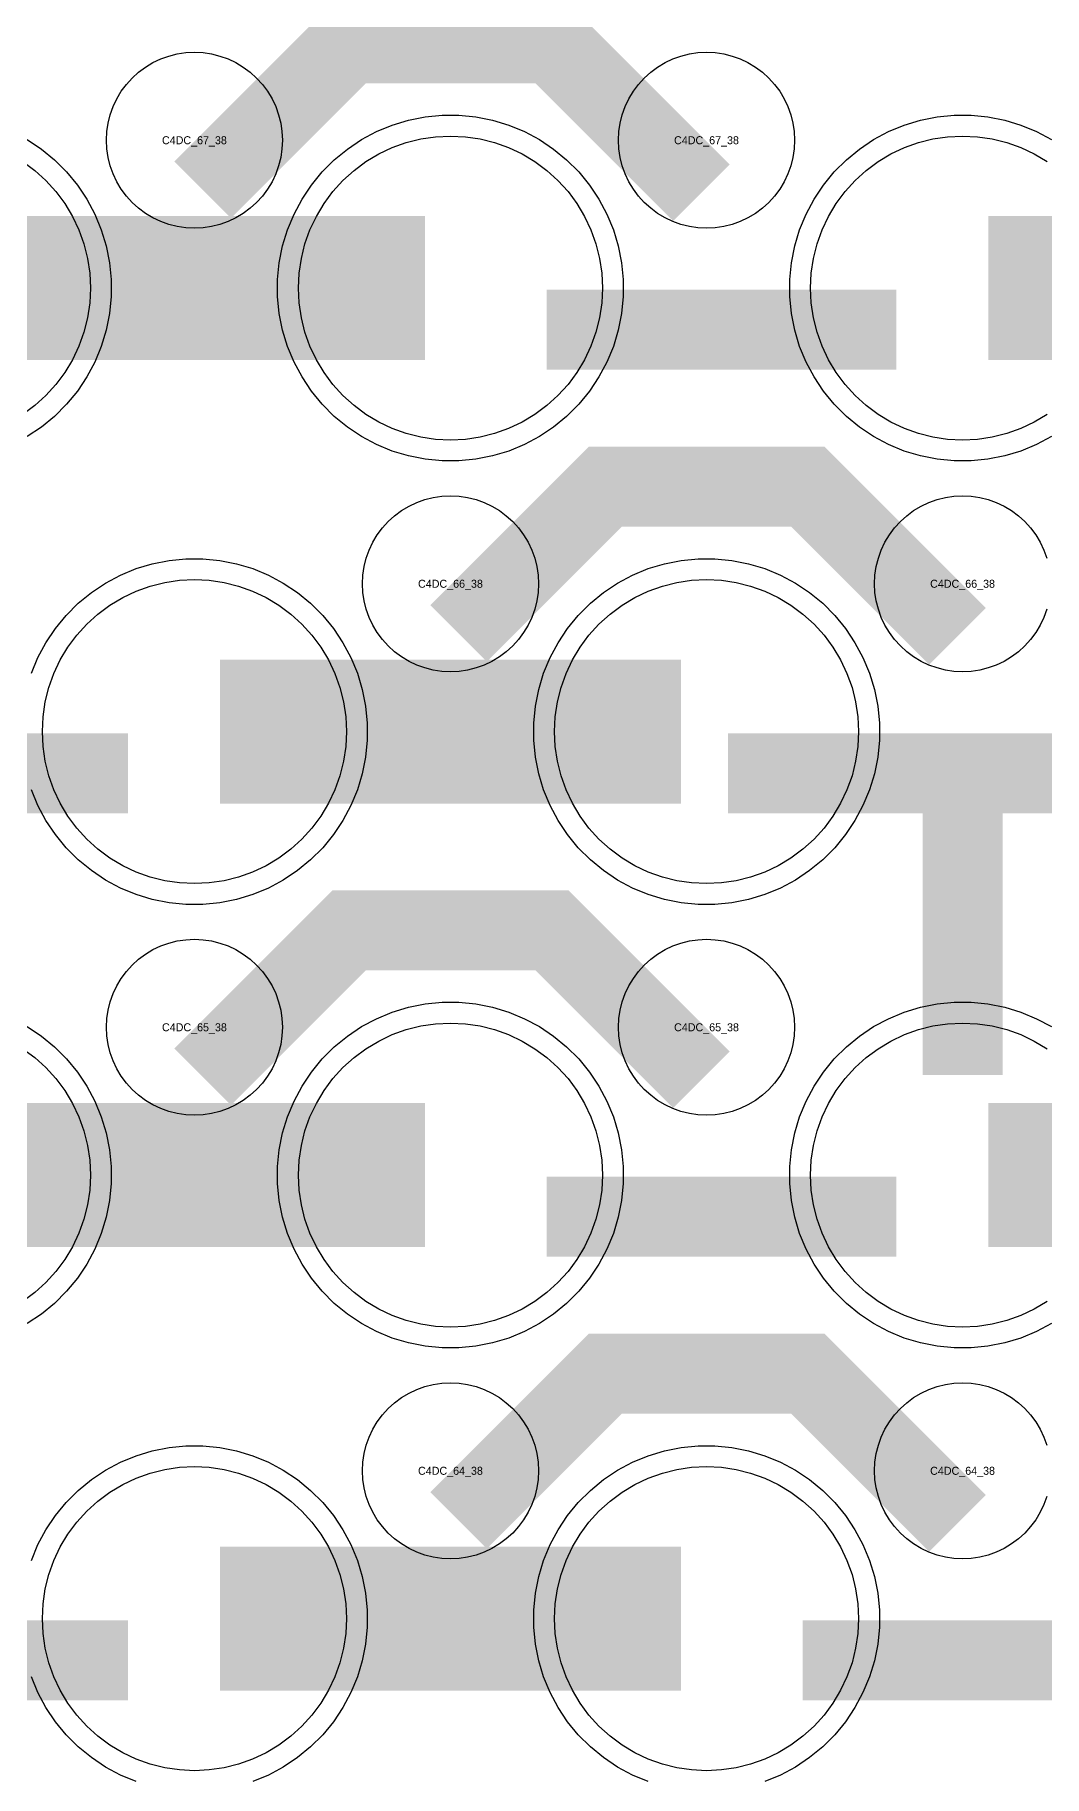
# Model space of a CAD drawing. Extents: x -11880 to 11880, y -14992 to 14992.
# Drawn here: x 110 to 426, y -6021 to -5477 of the extents above; entities that cross this region are included whole.
import ezdxf
from ezdxf.enums import TextEntityAlignment as Align

# ---------------------------------------------------------------- set-up
doc = ezdxf.new("R2010")
doc.units = 0
doc.header["$MEASUREMENT"] = 0
for name, color, linetype in [('GDS_775_DT_237', 138, 'CONTINUOUS'), ('RDL1_FS', 34, 'CONTINUOUS'), ('RDL_BS', 160, 'CONTINUOUS')]:
    doc.layers.add(name, color=color, linetype=linetype)

msp = doc.modelspace()

# ---------------------------------------------------------------- linework, layer by layer
at = {"layer": 'RDL1_FS'}
for points in [[(240, -5603.279), (235.343, -5603.05), (230.732, -5602.366), (226.209, -5601.234), (221.819, -5599.662), (217.605, -5597.67), (213.605, -5595.272), (209.86, -5592.494), (206.406, -5589.364), (203.276, -5585.91), (200.498, -5582.165), (198.1, -5578.165), (196.108, -5573.951), (194.536, -5569.561), (193.404, -5565.038), (192.72, -5560.427), (192.491, -5555.77), (192.72, -5551.113), (193.404, -5546.502), (194.536, -5541.979), (196.108, -5537.589), (198.1, -5533.375), (200.498, -5529.375), (203.276, -5525.63), (206.406, -5522.176), (209.86, -5519.046), (213.605, -5516.268), (217.605, -5513.87), (221.819, -5511.878), (226.209, -5510.306), (230.732, -5509.174), (235.343, -5508.49), (240, -5508.261), (244.657, -5508.49), (249.268, -5509.174), (253.791, -5510.306), (258.181, -5511.878), (262.395, -5513.87), (266.395, -5516.268), (270.14, -5519.046), (273.594, -5522.176), (276.724, -5525.63), (279.502, -5529.375), (281.9, -5533.375), (283.892, -5537.589), (285.464, -5541.979), (286.596, -5546.502), (287.28, -5551.113), (287.509, -5555.77), (287.28, -5560.427), (286.596, -5565.038), (285.464, -5569.561), (283.892, -5573.951), (281.9, -5578.165), (279.502, -5582.165), (276.724, -5585.91), (273.594, -5589.364), (270.14, -5592.494), (266.395, -5595.272), (262.395, -5597.67), (258.181, -5599.662), (253.791, -5601.234), (249.268, -5602.366), (244.657, -5603.05)], [(160, -6018.974), (155.343, -6018.745), (150.732, -6018.061), (146.209, -6016.929), (141.819, -6015.357), (137.605, -6013.365), (133.605, -6010.967), (129.86, -6008.189), (126.406, -6005.059), (123.276, -6001.605), (120.498, -5997.86), (118.1, -5993.86), (116.108, -5989.646), (114.536, -5985.256), (113.404, -5980.733), (112.72, -5976.122), (112.491, -5971.465), (112.72, -5966.808), (113.404, -5962.197), (114.536, -5957.674), (116.108, -5953.284), (118.1, -5949.07), (120.498, -5945.07), (123.276, -5941.325), (126.406, -5937.871), (129.86, -5934.741), (133.605, -5931.963), (137.605, -5929.565), (141.819, -5927.573), (146.209, -5926.001), (150.732, -5924.869), (155.343, -5924.185), (160, -5923.956), (164.657, -5924.185), (169.268, -5924.869), (173.791, -5926.001), (178.181, -5927.573), (182.395, -5929.565), (186.395, -5931.963), (190.14, -5934.741), (193.594, -5937.871), (196.724, -5941.325), (199.502, -5945.07), (201.9, -5949.07), (203.892, -5953.284), (205.464, -5957.674), (206.596, -5962.197), (207.28, -5966.808), (207.509, -5971.465), (207.28, -5976.122), (206.596, -5980.733), (205.464, -5985.256), (203.892, -5989.646), (201.9, -5993.86), (199.502, -5997.86), (196.724, -6001.605), (193.594, -6005.059), (190.14, -6008.189), (186.395, -6010.967), (182.395, -6013.365), (178.181, -6015.357), (173.791, -6016.929), (169.268, -6018.061), (164.657, -6018.745)], [(320, -6018.974), (315.343, -6018.745), (310.732, -6018.061), (306.209, -6016.929), (301.819, -6015.357), (297.605, -6013.365), (293.605, -6010.967), (289.86, -6008.189), (286.406, -6005.059), (283.276, -6001.605), (280.498, -5997.86), (278.1, -5993.86), (276.108, -5989.646), (274.536, -5985.256), (273.404, -5980.733), (272.72, -5976.122), (272.491, -5971.465), (272.72, -5966.808), (273.404, -5962.197), (274.536, -5957.674), (276.108, -5953.284), (278.1, -5949.07), (280.498, -5945.07), (283.276, -5941.325), (286.406, -5937.871), (289.86, -5934.741), (293.605, -5931.963), (297.605, -5929.565), (301.819, -5927.573), (306.209, -5926.001), (310.732, -5924.869), (315.343, -5924.185), (320, -5923.956), (324.657, -5924.185), (329.268, -5924.869), (333.791, -5926.001), (338.181, -5927.573), (342.395, -5929.565), (346.395, -5931.963), (350.14, -5934.741), (353.594, -5937.871), (356.724, -5941.325), (359.502, -5945.07), (361.9, -5949.07), (363.892, -5953.284), (365.464, -5957.674), (366.596, -5962.197), (367.28, -5966.808), (367.509, -5971.465), (367.28, -5976.122), (366.596, -5980.733), (365.464, -5985.256), (363.892, -5989.646), (361.9, -5993.86), (359.502, -5997.86), (356.724, -6001.605), (353.594, -6005.059), (350.14, -6008.189), (346.395, -6010.967), (342.395, -6013.365), (338.181, -6015.357), (333.791, -6016.929), (329.268, -6018.061), (324.657, -6018.745)]]:
    msp.add_lwpolyline(points, close=True, dxfattribs=at)
for points in [[(426.395, -5595.272), (422.395, -5597.67), (418.181, -5599.662), (413.791, -5601.234), (409.268, -5602.366), (404.657, -5603.05), (400, -5603.279), (395.343, -5603.05), (390.732, -5602.366), (386.209, -5601.234), (381.819, -5599.662), (377.605, -5597.67), (373.605, -5595.272), (369.86, -5592.494), (366.406, -5589.364), (363.276, -5585.91), (360.498, -5582.165), (358.1, -5578.165), (356.108, -5573.951), (354.536, -5569.561), (353.404, -5565.038), (352.72, -5560.427), (352.491, -5555.77), (352.72, -5551.113), (353.404, -5546.502), (354.536, -5541.979), (356.108, -5537.589), (358.1, -5533.375), (360.498, -5529.375), (363.276, -5525.63), (366.406, -5522.176), (369.86, -5519.046), (373.605, -5516.268), (377.605, -5513.87), (381.819, -5511.878), (386.209, -5510.306), (390.732, -5509.174), (395.343, -5508.49), (400, -5508.261), (404.657, -5508.49), (409.268, -5509.174), (413.791, -5510.306), (418.181, -5511.878), (422.395, -5513.87), (426.395, -5516.268)], [(106.395, -5516.268), (110.14, -5519.046), (113.594, -5522.176), (116.724, -5525.63), (119.502, -5529.375), (121.9, -5533.375), (123.892, -5537.589), (125.464, -5541.979), (126.596, -5546.502), (127.28, -5551.113), (127.509, -5555.77), (127.28, -5560.427), (126.596, -5565.038), (125.464, -5569.561), (123.892, -5573.951), (121.9, -5578.165), (119.502, -5582.165), (116.724, -5585.91), (113.594, -5589.364), (110.14, -5592.494), (106.395, -5595.272)]]:
    msp.add_lwpolyline(points, dxfattribs=at)
for points in [[(88.002, -5555.77, 45, 45, 0), (160.002, -5555.77, 45, 45, 0)], [(160.002, -5555.77, 45, 45, 0), (232.002, -5555.77, 45, 45, 0)], [(408.002, -5555.77, 45, 45, 0), (480.002, -5555.77, 45, 45, 0)], [(168.002, -5971.465, 45, 45, 0), (240.002, -5971.465, 45, 45, 0)], [(240.002, -5971.465, 45, 45, 0), (312.002, -5971.465, 45, 45, 0)]]:
    msp.add_lwpolyline(points, format="xyseb", dxfattribs=at)
at = {"layer": 'RDL1_FS', "color": 241, "true_color": 0xf7abae}
for points in [[(160, -5741.844), (155.343, -5741.615), (150.732, -5740.931), (146.209, -5739.799), (141.819, -5738.227), (137.605, -5736.235), (133.605, -5733.837), (129.86, -5731.059), (126.406, -5727.929), (123.276, -5724.475), (120.498, -5720.73), (118.1, -5716.73), (116.108, -5712.516), (114.536, -5708.126), (113.404, -5703.603), (112.72, -5698.992), (112.491, -5694.335), (112.72, -5689.678), (113.404, -5685.067), (114.536, -5680.544), (116.108, -5676.154), (118.1, -5671.94), (120.498, -5667.94), (123.276, -5664.195), (126.406, -5660.741), (129.86, -5657.611), (133.605, -5654.833), (137.605, -5652.435), (141.819, -5650.443), (146.209, -5648.871), (150.732, -5647.739), (155.343, -5647.055), (160, -5646.826), (164.657, -5647.055), (169.268, -5647.739), (173.791, -5648.871), (178.181, -5650.443), (182.395, -5652.435), (186.395, -5654.833), (190.14, -5657.611), (193.594, -5660.741), (196.724, -5664.195), (199.502, -5667.94), (201.9, -5671.94), (203.892, -5676.154), (205.464, -5680.544), (206.596, -5685.067), (207.28, -5689.678), (207.509, -5694.335), (207.28, -5698.992), (206.596, -5703.603), (205.464, -5708.126), (203.892, -5712.516), (201.9, -5716.73), (199.502, -5720.73), (196.724, -5724.475), (193.594, -5727.929), (190.14, -5731.059), (186.395, -5733.837), (182.395, -5736.235), (178.181, -5738.227), (173.791, -5739.799), (169.268, -5740.931), (164.657, -5741.615)], [(320, -5741.844), (315.343, -5741.615), (310.732, -5740.931), (306.209, -5739.799), (301.819, -5738.227), (297.605, -5736.235), (293.605, -5733.837), (289.86, -5731.059), (286.406, -5727.929), (283.276, -5724.475), (280.498, -5720.73), (278.1, -5716.73), (276.108, -5712.516), (274.536, -5708.126), (273.404, -5703.603), (272.72, -5698.992), (272.491, -5694.335), (272.72, -5689.678), (273.404, -5685.067), (274.536, -5680.544), (276.108, -5676.154), (278.1, -5671.94), (280.498, -5667.94), (283.276, -5664.195), (286.406, -5660.741), (289.86, -5657.611), (293.605, -5654.833), (297.605, -5652.435), (301.819, -5650.443), (306.209, -5648.871), (310.732, -5647.739), (315.343, -5647.055), (320, -5646.826), (324.657, -5647.055), (329.268, -5647.739), (333.791, -5648.871), (338.181, -5650.443), (342.395, -5652.435), (346.395, -5654.833), (350.14, -5657.611), (353.594, -5660.741), (356.724, -5664.195), (359.502, -5667.94), (361.9, -5671.94), (363.892, -5676.154), (365.464, -5680.544), (366.596, -5685.067), (367.28, -5689.678), (367.509, -5694.335), (367.28, -5698.992), (366.596, -5703.603), (365.464, -5708.126), (363.892, -5712.516), (361.9, -5716.73), (359.502, -5720.73), (356.724, -5724.475), (353.594, -5727.929), (350.14, -5731.059), (346.395, -5733.837), (342.395, -5736.235), (338.181, -5738.227), (333.791, -5739.799), (329.268, -5740.931), (324.657, -5741.615)], [(240, -5880.409), (235.343, -5880.18), (230.732, -5879.496), (226.209, -5878.364), (221.819, -5876.792), (217.605, -5874.8), (213.605, -5872.402), (209.86, -5869.624), (206.406, -5866.494), (203.276, -5863.04), (200.498, -5859.295), (198.1, -5855.295), (196.108, -5851.081), (194.536, -5846.691), (193.404, -5842.168), (192.72, -5837.557), (192.491, -5832.9), (192.72, -5828.243), (193.404, -5823.632), (194.536, -5819.109), (196.108, -5814.719), (198.1, -5810.505), (200.498, -5806.505), (203.276, -5802.76), (206.406, -5799.306), (209.86, -5796.176), (213.605, -5793.398), (217.605, -5791), (221.819, -5789.008), (226.209, -5787.436), (230.732, -5786.304), (235.343, -5785.62), (240, -5785.391), (244.657, -5785.62), (249.268, -5786.304), (253.791, -5787.436), (258.181, -5789.008), (262.395, -5791), (266.395, -5793.398), (270.14, -5796.176), (273.594, -5799.306), (276.724, -5802.76), (279.502, -5806.505), (281.9, -5810.505), (283.892, -5814.719), (285.464, -5819.109), (286.596, -5823.632), (287.28, -5828.243), (287.509, -5832.9), (287.28, -5837.557), (286.596, -5842.168), (285.464, -5846.691), (283.892, -5851.081), (281.9, -5855.295), (279.502, -5859.295), (276.724, -5863.04), (273.594, -5866.494), (270.14, -5869.624), (266.395, -5872.402), (262.395, -5874.8), (258.181, -5876.792), (253.791, -5878.364), (249.268, -5879.496), (244.657, -5880.18)]]:
    msp.add_lwpolyline(points, close=True, dxfattribs=at)
for points in [[(168.002, -5694.335, 45, 45, 0), (240.002, -5694.335, 45, 45, 0)], [(240.002, -5694.335, 45, 45, 0), (312.002, -5694.335, 45, 45, 0)], [(88.002, -5832.9, 45, 45, 0), (160.002, -5832.9, 45, 45, 0)], [(160.002, -5832.9, 45, 45, 0), (232.002, -5832.9, 45, 45, 0)], [(408.002, -5832.9, 45, 45, 0), (480.002, -5832.9, 45, 45, 0)]]:
    msp.add_lwpolyline(points, format="xyseb", dxfattribs=at)
for points in [[(426.395, -5872.402), (422.395, -5874.8), (418.181, -5876.792), (413.791, -5878.364), (409.268, -5879.496), (404.657, -5880.18), (400, -5880.409), (395.343, -5880.18), (390.732, -5879.496), (386.209, -5878.364), (381.819, -5876.792), (377.605, -5874.8), (373.605, -5872.402), (369.86, -5869.624), (366.406, -5866.494), (363.276, -5863.04), (360.498, -5859.295), (358.1, -5855.295), (356.108, -5851.081), (354.536, -5846.691), (353.404, -5842.168), (352.72, -5837.557), (352.491, -5832.9), (352.72, -5828.243), (353.404, -5823.632), (354.536, -5819.109), (356.108, -5814.719), (358.1, -5810.505), (360.498, -5806.505), (363.276, -5802.76), (366.406, -5799.306), (369.86, -5796.176), (373.605, -5793.398), (377.605, -5791), (381.819, -5789.008), (386.209, -5787.436), (390.732, -5786.304), (395.343, -5785.62), (400, -5785.391), (404.657, -5785.62), (409.268, -5786.304), (413.791, -5787.436), (418.181, -5789.008), (422.395, -5791), (426.395, -5793.398)], [(106.395, -5793.398), (110.14, -5796.176), (113.594, -5799.306), (116.724, -5802.76), (119.502, -5806.505), (121.9, -5810.505), (123.892, -5814.719), (125.464, -5819.109), (126.596, -5823.632), (127.28, -5828.243), (127.509, -5832.9), (127.28, -5837.557), (126.596, -5842.168), (125.464, -5846.691), (123.892, -5851.081), (121.9, -5855.295), (119.502, -5859.295), (116.724, -5863.04), (113.594, -5866.494), (110.14, -5869.624), (106.395, -5872.402)]]:
    msp.add_lwpolyline(points, dxfattribs=at)
at = {"layer": 'RDL_BS'}
for points in [[(162.562, -5525.084, 25, 25, 0), (208.377, -5479.269, 25, 25, 0), (241.93, -5479.269, 25, 25, 0)], [(318.401, -5525.983, 25, 25, 0), (271.687, -5479.269, 25, 25, 0), (241.929, -5479.269, 25, 25, 0)], [(270.016, -5568.783, 25, 25, 0), (379.281, -5568.783, 25, 25, 0)], [(242.562, -5663.649, 25, 25, 0), (288.377, -5617.834, 25, 25, 0), (321.93, -5617.834, 25, 25, 0)], [(398.401, -5664.548, 25, 25, 0), (351.687, -5617.834, 25, 25, 0), (321.929, -5617.834, 25, 25, 0)], [(162.562, -5802.214, 25, 25, 0), (208.377, -5756.399, 25, 25, 0), (241.93, -5756.399, 25, 25, 0)], [(318.401, -5803.113, 25, 25, 0), (271.687, -5756.399, 25, 25, 0), (241.929, -5756.399, 25, 25, 0)], [(242.562, -5940.779, 25, 25, 0), (288.377, -5894.964, 25, 25, 0), (321.93, -5894.964, 25, 25, 0)], [(398.401, -5941.678, 25, 25, 0), (351.687, -5894.964, 25, 25, 0), (321.929, -5894.964, 25, 25, 0)], [(30.016, -5984.478, 25, 25, 0), (139.281, -5984.478, 25, 25, 0)], [(350.016, -5984.478, 25, 25, 0), (459.281, -5984.478, 25, 25, 0)]]:
    msp.add_lwpolyline(points, format="xyseb", dxfattribs=at)
for points in [[(160, -5537.076), (157.307, -5536.944), (154.635, -5536.548), (152.016, -5535.891), (149.481, -5534.984), (147.044, -5533.832), (144.72, -5532.439), (142.557, -5530.836), (140.558, -5529.024), (138.746, -5527.025), (137.143, -5524.862), (135.75, -5522.538), (134.598, -5520.101), (133.691, -5517.566), (133.034, -5514.947), (132.638, -5512.275), (132.506, -5509.582), (132.638, -5506.889), (133.034, -5504.217), (133.691, -5501.598), (134.598, -5499.063), (135.75, -5496.626), (137.143, -5494.302), (138.746, -5492.139), (140.558, -5490.14), (142.557, -5488.328), (144.72, -5486.725), (147.044, -5485.332), (149.481, -5484.18), (152.016, -5483.273), (154.635, -5482.616), (157.307, -5482.22), (160, -5482.088), (162.693, -5482.22), (165.365, -5482.616), (167.984, -5483.273), (170.519, -5484.18), (172.956, -5485.332), (175.28, -5486.725), (177.443, -5488.328), (179.442, -5490.14), (181.254, -5492.139), (182.857, -5494.302), (184.25, -5496.626), (185.402, -5499.063), (186.309, -5501.598), (186.966, -5504.217), (187.362, -5506.889), (187.494, -5509.582), (187.362, -5512.275), (186.966, -5514.947), (186.309, -5517.566), (185.402, -5520.101), (184.25, -5522.538), (182.857, -5524.862), (181.254, -5527.025), (179.442, -5529.024), (177.443, -5530.836), (175.28, -5532.439), (172.956, -5533.832), (170.519, -5534.984), (167.984, -5535.891), (165.365, -5536.548), (162.693, -5536.944)], [(320, -5537.076), (317.307, -5536.944), (314.635, -5536.548), (312.016, -5535.891), (309.481, -5534.984), (307.044, -5533.832), (304.72, -5532.439), (302.557, -5530.836), (300.558, -5529.024), (298.746, -5527.025), (297.143, -5524.862), (295.75, -5522.538), (294.598, -5520.101), (293.691, -5517.566), (293.034, -5514.947), (292.638, -5512.275), (292.506, -5509.582), (292.638, -5506.889), (293.034, -5504.217), (293.691, -5501.598), (294.598, -5499.063), (295.75, -5496.626), (297.143, -5494.302), (298.746, -5492.139), (300.558, -5490.14), (302.557, -5488.328), (304.72, -5486.725), (307.044, -5485.332), (309.481, -5484.18), (312.016, -5483.273), (314.635, -5482.616), (317.307, -5482.22), (320, -5482.088), (322.693, -5482.22), (325.365, -5482.616), (327.984, -5483.273), (330.519, -5484.18), (332.956, -5485.332), (335.28, -5486.725), (337.443, -5488.328), (339.442, -5490.14), (341.254, -5492.139), (342.857, -5494.302), (344.25, -5496.626), (345.402, -5499.063), (346.309, -5501.598), (346.966, -5504.217), (347.362, -5506.889), (347.494, -5509.582), (347.362, -5512.275), (346.966, -5514.947), (346.309, -5517.566), (345.402, -5520.101), (344.25, -5522.538), (342.857, -5524.862), (341.254, -5527.025), (339.442, -5529.024), (337.443, -5530.836), (335.28, -5532.439), (332.956, -5533.832), (330.519, -5534.984), (327.984, -5535.891), (325.365, -5536.548), (322.693, -5536.944)], [(237.356, -5609.77), (232.062, -5609.253), (226.835, -5608.207), (221.795, -5606.676), (216.885, -5604.645), (212.223, -5602.153), (207.809, -5599.206), (203.708, -5595.844), (199.926, -5592.062), (196.564, -5587.961), (193.617, -5583.547), (191.125, -5578.885), (189.094, -5573.975), (187.563, -5568.935), (186.517, -5563.708), (186, -5558.414), (186, -5553.126), (186.517, -5547.832), (187.563, -5542.605), (189.094, -5537.565), (191.125, -5532.655), (193.617, -5527.993), (196.564, -5523.579), (199.926, -5519.478), (203.708, -5515.696), (207.809, -5512.334), (212.223, -5509.387), (216.885, -5506.895), (221.795, -5504.864), (226.835, -5503.333), (232.062, -5502.287), (237.356, -5501.77), (242.644, -5501.77), (247.938, -5502.287), (253.165, -5503.333), (258.205, -5504.864), (263.115, -5506.895), (267.777, -5509.387), (272.191, -5512.334), (276.292, -5515.696), (280.074, -5519.478), (283.436, -5523.579), (286.383, -5527.993), (288.875, -5532.655), (290.906, -5537.565), (292.437, -5542.605), (293.483, -5547.832), (294, -5553.126), (294, -5558.414), (293.483, -5563.708), (292.437, -5568.935), (290.906, -5573.975), (288.875, -5578.885), (286.383, -5583.547), (283.436, -5587.961), (280.074, -5592.062), (276.292, -5595.844), (272.191, -5599.206), (267.777, -5602.153), (263.115, -5604.645), (258.205, -5606.676), (253.165, -5608.207), (247.938, -5609.253), (242.644, -5609.77)], [(240, -5675.641), (237.307, -5675.509), (234.635, -5675.113), (232.016, -5674.456), (229.481, -5673.549), (227.044, -5672.397), (224.72, -5671.004), (222.557, -5669.401), (220.558, -5667.589), (218.746, -5665.59), (217.143, -5663.427), (215.75, -5661.103), (214.598, -5658.666), (213.691, -5656.131), (213.034, -5653.512), (212.638, -5650.84), (212.506, -5648.147), (212.638, -5645.454), (213.034, -5642.782), (213.691, -5640.163), (214.598, -5637.628), (215.75, -5635.191), (217.143, -5632.867), (218.746, -5630.704), (220.558, -5628.705), (222.557, -5626.893), (224.72, -5625.29), (227.044, -5623.897), (229.481, -5622.745), (232.016, -5621.838), (234.635, -5621.181), (237.307, -5620.785), (240, -5620.653), (242.693, -5620.785), (245.365, -5621.181), (247.984, -5621.838), (250.519, -5622.745), (252.956, -5623.897), (255.28, -5625.29), (257.443, -5626.893), (259.442, -5628.705), (261.254, -5630.704), (262.857, -5632.867), (264.25, -5635.191), (265.402, -5637.628), (266.309, -5640.163), (266.966, -5642.782), (267.362, -5645.454), (267.494, -5648.147), (267.362, -5650.84), (266.966, -5653.512), (266.309, -5656.131), (265.402, -5658.666), (264.25, -5661.103), (262.857, -5663.427), (261.254, -5665.59), (259.442, -5667.589), (257.443, -5669.401), (255.28, -5671.004), (252.956, -5672.397), (250.519, -5673.549), (247.984, -5674.456), (245.365, -5675.113), (242.693, -5675.509)], [(160, -5814.206), (157.307, -5814.074), (154.635, -5813.678), (152.016, -5813.021), (149.481, -5812.114), (147.044, -5810.962), (144.72, -5809.569), (142.557, -5807.966), (140.558, -5806.154), (138.746, -5804.155), (137.143, -5801.992), (135.75, -5799.668), (134.598, -5797.231), (133.691, -5794.696), (133.034, -5792.077), (132.638, -5789.405), (132.506, -5786.712), (132.638, -5784.019), (133.034, -5781.347), (133.691, -5778.728), (134.598, -5776.193), (135.75, -5773.756), (137.143, -5771.432), (138.746, -5769.269), (140.558, -5767.27), (142.557, -5765.458), (144.72, -5763.855), (147.044, -5762.462), (149.481, -5761.31), (152.016, -5760.403), (154.635, -5759.746), (157.307, -5759.35), (160, -5759.218), (162.693, -5759.35), (165.365, -5759.746), (167.984, -5760.403), (170.519, -5761.31), (172.956, -5762.462), (175.28, -5763.855), (177.443, -5765.458), (179.442, -5767.27), (181.254, -5769.269), (182.857, -5771.432), (184.25, -5773.756), (185.402, -5776.193), (186.309, -5778.728), (186.966, -5781.347), (187.362, -5784.019), (187.494, -5786.712), (187.362, -5789.405), (186.966, -5792.077), (186.309, -5794.696), (185.402, -5797.231), (184.25, -5799.668), (182.857, -5801.992), (181.254, -5804.155), (179.442, -5806.154), (177.443, -5807.966), (175.28, -5809.569), (172.956, -5810.962), (170.519, -5812.114), (167.984, -5813.021), (165.365, -5813.678), (162.693, -5814.074)], [(320, -5814.206), (317.307, -5814.074), (314.635, -5813.678), (312.016, -5813.021), (309.481, -5812.114), (307.044, -5810.962), (304.72, -5809.569), (302.557, -5807.966), (300.558, -5806.154), (298.746, -5804.155), (297.143, -5801.992), (295.75, -5799.668), (294.598, -5797.231), (293.691, -5794.696), (293.034, -5792.077), (292.638, -5789.405), (292.506, -5786.712), (292.638, -5784.019), (293.034, -5781.347), (293.691, -5778.728), (294.598, -5776.193), (295.75, -5773.756), (297.143, -5771.432), (298.746, -5769.269), (300.558, -5767.27), (302.557, -5765.458), (304.72, -5763.855), (307.044, -5762.462), (309.481, -5761.31), (312.016, -5760.403), (314.635, -5759.746), (317.307, -5759.35), (320, -5759.218), (322.693, -5759.35), (325.365, -5759.746), (327.984, -5760.403), (330.519, -5761.31), (332.956, -5762.462), (335.28, -5763.855), (337.443, -5765.458), (339.442, -5767.27), (341.254, -5769.269), (342.857, -5771.432), (344.25, -5773.756), (345.402, -5776.193), (346.309, -5778.728), (346.966, -5781.347), (347.362, -5784.019), (347.494, -5786.712), (347.362, -5789.405), (346.966, -5792.077), (346.309, -5794.696), (345.402, -5797.231), (344.25, -5799.668), (342.857, -5801.992), (341.254, -5804.155), (339.442, -5806.154), (337.443, -5807.966), (335.28, -5809.569), (332.956, -5810.962), (330.519, -5812.114), (327.984, -5813.021), (325.365, -5813.678), (322.693, -5814.074)], [(240, -5952.771), (237.307, -5952.639), (234.635, -5952.243), (232.016, -5951.586), (229.481, -5950.679), (227.044, -5949.527), (224.72, -5948.134), (222.557, -5946.531), (220.558, -5944.719), (218.746, -5942.72), (217.143, -5940.557), (215.75, -5938.233), (214.598, -5935.796), (213.691, -5933.261), (213.034, -5930.642), (212.638, -5927.97), (212.506, -5925.277), (212.638, -5922.584), (213.034, -5919.912), (213.691, -5917.293), (214.598, -5914.758), (215.75, -5912.321), (217.143, -5909.997), (218.746, -5907.834), (220.558, -5905.835), (222.557, -5904.023), (224.72, -5902.42), (227.044, -5901.027), (229.481, -5899.875), (232.016, -5898.968), (234.635, -5898.311), (237.307, -5897.915), (240, -5897.783), (242.693, -5897.915), (245.365, -5898.311), (247.984, -5898.968), (250.519, -5899.875), (252.956, -5901.027), (255.28, -5902.42), (257.443, -5904.023), (259.442, -5905.835), (261.254, -5907.834), (262.857, -5909.997), (264.25, -5912.321), (265.402, -5914.758), (266.309, -5917.293), (266.966, -5919.912), (267.362, -5922.584), (267.494, -5925.277), (267.362, -5927.97), (266.966, -5930.642), (266.309, -5933.261), (265.402, -5935.796), (264.25, -5938.233), (262.857, -5940.557), (261.254, -5942.72), (259.442, -5944.719), (257.443, -5946.531), (255.28, -5948.134), (252.956, -5949.527), (250.519, -5950.679), (247.984, -5951.586), (245.365, -5952.243), (242.693, -5952.639)]]:
    msp.add_lwpolyline(points, close=True, dxfattribs=at)
for points in [[(427.777, -5602.153), (423.115, -5604.645), (418.205, -5606.676), (413.165, -5608.207), (407.938, -5609.253), (402.644, -5609.77), (397.356, -5609.77), (392.062, -5609.253), (386.835, -5608.207), (381.795, -5606.676), (376.885, -5604.645), (372.223, -5602.153), (367.809, -5599.206), (363.708, -5595.844), (359.926, -5592.062), (356.564, -5587.961), (353.617, -5583.547), (351.125, -5578.885), (349.094, -5573.975), (347.563, -5568.935), (346.517, -5563.708), (346, -5558.414), (346, -5553.126), (346.517, -5547.832), (347.563, -5542.605), (349.094, -5537.565), (351.125, -5532.655), (353.617, -5527.993), (356.564, -5523.579), (359.926, -5519.478), (363.708, -5515.696), (367.809, -5512.334), (372.223, -5509.387), (376.885, -5506.895), (381.795, -5504.864), (386.835, -5503.333), (392.062, -5502.287), (397.356, -5501.77), (402.644, -5501.77), (407.938, -5502.287), (413.165, -5503.333), (418.205, -5504.864), (423.115, -5506.895), (427.777, -5509.387)], [(107.777, -5509.387), (112.191, -5512.334), (116.292, -5515.696), (120.074, -5519.478), (123.436, -5523.579), (126.383, -5527.993), (128.875, -5532.655), (130.906, -5537.565), (132.437, -5542.605), (133.483, -5547.832), (134, -5553.126), (134, -5558.414), (133.483, -5563.708), (132.437, -5568.935), (130.906, -5573.975), (128.875, -5578.885), (126.383, -5583.547), (123.436, -5587.961), (120.074, -5592.062), (116.292, -5595.844), (112.191, -5599.206), (107.777, -5602.153)], [(426.309, -5656.131), (425.402, -5658.666), (424.25, -5661.103), (422.857, -5663.427), (421.254, -5665.59), (419.442, -5667.589), (417.443, -5669.401), (415.28, -5671.004), (412.956, -5672.397), (410.519, -5673.549), (407.984, -5674.456), (405.365, -5675.113), (402.693, -5675.509), (400, -5675.641), (397.307, -5675.509), (394.635, -5675.113), (392.016, -5674.456), (389.481, -5673.549), (387.044, -5672.397), (384.72, -5671.004), (382.557, -5669.401), (380.558, -5667.589), (378.746, -5665.59), (377.143, -5663.427), (375.75, -5661.103), (374.598, -5658.666), (373.691, -5656.131), (373.034, -5653.512), (372.638, -5650.84), (372.506, -5648.147), (372.638, -5645.454), (373.034, -5642.782), (373.691, -5640.163), (374.598, -5637.628), (375.75, -5635.191), (377.143, -5632.867), (378.746, -5630.704), (380.558, -5628.705), (382.557, -5626.893), (384.72, -5625.29), (387.044, -5623.897), (389.481, -5622.745), (392.016, -5621.838), (394.635, -5621.181), (397.307, -5620.785), (400, -5620.653), (402.693, -5620.785), (405.365, -5621.181), (407.984, -5621.838), (410.519, -5622.745), (412.956, -5623.897), (415.28, -5625.29), (417.443, -5626.893), (419.442, -5628.705), (421.254, -5630.704), (422.857, -5632.867), (424.25, -5635.191), (425.402, -5637.628), (426.309, -5640.163)], [(426.309, -5933.261), (425.402, -5935.796), (424.25, -5938.233), (422.857, -5940.557), (421.254, -5942.72), (419.442, -5944.719), (417.443, -5946.531), (415.28, -5948.134), (412.956, -5949.527), (410.519, -5950.679), (407.984, -5951.586), (405.365, -5952.243), (402.693, -5952.639), (400, -5952.771), (397.307, -5952.639), (394.635, -5952.243), (392.016, -5951.586), (389.481, -5950.679), (387.044, -5949.527), (384.72, -5948.134), (382.557, -5946.531), (380.558, -5944.719), (378.746, -5942.72), (377.143, -5940.557), (375.75, -5938.233), (374.598, -5935.796), (373.691, -5933.261), (373.034, -5930.642), (372.638, -5927.97), (372.506, -5925.277), (372.638, -5922.584), (373.034, -5919.912), (373.691, -5917.293), (374.598, -5914.758), (375.75, -5912.321), (377.143, -5909.997), (378.746, -5907.834), (380.558, -5905.835), (382.557, -5904.023), (384.72, -5902.42), (387.044, -5901.027), (389.481, -5899.875), (392.016, -5898.968), (394.635, -5898.311), (397.307, -5897.915), (400, -5897.783), (402.693, -5897.915), (405.365, -5898.311), (407.984, -5898.968), (410.519, -5899.875), (412.956, -5901.027), (415.28, -5902.42), (417.443, -5904.023), (419.442, -5905.835), (421.254, -5907.834), (422.857, -5909.997), (424.25, -5912.321), (425.402, -5914.758), (426.309, -5917.293)], [(109.094, -5953.26), (111.125, -5948.35), (113.617, -5943.688), (116.564, -5939.274), (119.926, -5935.173), (123.708, -5931.391), (127.809, -5928.029), (132.223, -5925.082), (136.885, -5922.59), (141.795, -5920.559), (146.835, -5919.028), (152.062, -5917.982), (157.356, -5917.465), (162.644, -5917.465), (167.938, -5917.982), (173.165, -5919.028), (178.205, -5920.559), (183.115, -5922.59), (187.777, -5925.082), (192.191, -5928.029), (196.292, -5931.391), (200.074, -5935.173), (203.436, -5939.274), (206.383, -5943.688), (208.875, -5948.35), (210.906, -5953.26), (212.437, -5958.3), (213.483, -5963.527), (214, -5968.821), (214, -5974.109), (213.483, -5979.403), (212.437, -5984.63), (210.906, -5989.67), (208.875, -5994.58), (206.383, -5999.242), (203.436, -6003.656), (200.074, -6007.757), (196.292, -6011.539), (192.191, -6014.901), (187.777, -6017.848), (183.115, -6020.34), (178.205, -6022.371)], [(301.795, -6022.371), (296.885, -6020.34), (292.223, -6017.848), (287.809, -6014.901), (283.708, -6011.539), (279.926, -6007.757), (276.564, -6003.656), (273.617, -5999.242), (271.125, -5994.58), (269.094, -5989.67), (267.563, -5984.63), (266.517, -5979.403), (266, -5974.109), (266, -5968.821), (266.517, -5963.527), (267.563, -5958.3), (269.094, -5953.26), (271.125, -5948.35), (273.617, -5943.688), (276.564, -5939.274), (279.926, -5935.173), (283.708, -5931.391), (287.809, -5928.029), (292.223, -5925.082), (296.885, -5922.59), (301.795, -5920.559), (306.835, -5919.028), (312.062, -5917.982), (317.356, -5917.465), (322.644, -5917.465), (327.938, -5917.982), (333.165, -5919.028), (338.205, -5920.559), (343.115, -5922.59), (347.777, -5925.082), (352.191, -5928.029), (356.292, -5931.391), (360.074, -5935.173), (363.436, -5939.274), (366.383, -5943.688), (368.875, -5948.35), (370.906, -5953.26), (372.437, -5958.3), (373.483, -5963.527), (374, -5968.821), (374, -5974.109), (373.483, -5979.403), (372.437, -5984.63), (370.906, -5989.67), (368.875, -5994.58), (366.383, -5999.242), (363.436, -6003.656), (360.074, -6007.757), (356.292, -6011.539), (352.191, -6014.901), (347.777, -6017.848), (343.115, -6020.34), (338.205, -6022.371)], [(141.795, -6022.371), (136.885, -6020.34), (132.223, -6017.848), (127.809, -6014.901), (123.708, -6011.539), (119.926, -6007.757), (116.564, -6003.656), (113.617, -5999.242), (111.125, -5994.58), (109.094, -5989.67)]]:
    msp.add_lwpolyline(points, dxfattribs=at)
at = {"layer": 'RDL_BS', "color": 241, "true_color": 0xf7abae}
for points in [[(109.094, -5676.13), (111.125, -5671.22), (113.617, -5666.558), (116.564, -5662.144), (119.926, -5658.043), (123.708, -5654.261), (127.809, -5650.899), (132.223, -5647.952), (136.885, -5645.46), (141.795, -5643.429), (146.835, -5641.898), (152.062, -5640.852), (157.356, -5640.335), (162.644, -5640.335), (167.938, -5640.852), (173.165, -5641.898), (178.205, -5643.429), (183.115, -5645.46), (187.777, -5647.952), (192.191, -5650.899), (196.292, -5654.261), (200.074, -5658.043), (203.436, -5662.144), (206.383, -5666.558), (208.875, -5671.22), (210.906, -5676.13), (212.437, -5681.17), (213.483, -5686.397), (214, -5691.691), (214, -5696.979), (213.483, -5702.273), (212.437, -5707.5), (210.906, -5712.54), (208.875, -5717.45), (206.383, -5722.112), (203.436, -5726.526), (200.074, -5730.627), (196.292, -5734.409), (192.191, -5737.771), (187.777, -5740.718), (183.115, -5743.21), (178.205, -5745.241), (173.165, -5746.772), (167.938, -5747.818), (162.644, -5748.335), (157.356, -5748.335), (152.062, -5747.818), (146.835, -5746.772), (141.795, -5745.241), (136.885, -5743.21), (132.223, -5740.718), (127.809, -5737.771), (123.708, -5734.409), (119.926, -5730.627), (116.564, -5726.526), (113.617, -5722.112), (111.125, -5717.45), (109.094, -5712.54)], [(427.777, -5879.283), (423.115, -5881.775), (418.205, -5883.806), (413.165, -5885.337), (407.938, -5886.383), (402.644, -5886.9), (397.356, -5886.9), (392.062, -5886.383), (386.835, -5885.337), (381.795, -5883.806), (376.885, -5881.775), (372.223, -5879.283), (367.809, -5876.336), (363.708, -5872.974), (359.926, -5869.192), (356.564, -5865.091), (353.617, -5860.677), (351.125, -5856.015), (349.094, -5851.105), (347.563, -5846.065), (346.517, -5840.838), (346, -5835.544), (346, -5830.256), (346.517, -5824.962), (347.563, -5819.735), (349.094, -5814.695), (351.125, -5809.785), (353.617, -5805.123), (356.564, -5800.709), (359.926, -5796.608), (363.708, -5792.826), (367.809, -5789.464), (372.223, -5786.517), (376.885, -5784.025), (381.795, -5781.994), (386.835, -5780.463), (392.062, -5779.417), (397.356, -5778.9), (402.644, -5778.9), (407.938, -5779.417), (413.165, -5780.463), (418.205, -5781.994), (423.115, -5784.025), (427.777, -5786.517)], [(107.777, -5786.517), (112.191, -5789.464), (116.292, -5792.826), (120.074, -5796.608), (123.436, -5800.709), (126.383, -5805.123), (128.875, -5809.785), (130.906, -5814.695), (132.437, -5819.735), (133.483, -5824.962), (134, -5830.256), (134, -5835.544), (133.483, -5840.838), (132.437, -5846.065), (130.906, -5851.105), (128.875, -5856.015), (126.383, -5860.677), (123.436, -5865.091), (120.074, -5869.192), (116.292, -5872.974), (112.191, -5876.336), (107.777, -5879.283)]]:
    msp.add_lwpolyline(points, dxfattribs=at)
for points in [[(317.356, -5748.335), (312.062, -5747.818), (306.835, -5746.772), (301.795, -5745.241), (296.885, -5743.21), (292.223, -5740.718), (287.809, -5737.771), (283.708, -5734.409), (279.926, -5730.627), (276.564, -5726.526), (273.617, -5722.112), (271.125, -5717.45), (269.094, -5712.54), (267.563, -5707.5), (266.517, -5702.273), (266, -5696.979), (266, -5691.691), (266.517, -5686.397), (267.563, -5681.17), (269.094, -5676.13), (271.125, -5671.22), (273.617, -5666.558), (276.564, -5662.144), (279.926, -5658.043), (283.708, -5654.261), (287.809, -5650.899), (292.223, -5647.952), (296.885, -5645.46), (301.795, -5643.429), (306.835, -5641.898), (312.062, -5640.852), (317.356, -5640.335), (322.644, -5640.335), (327.938, -5640.852), (333.165, -5641.898), (338.205, -5643.429), (343.115, -5645.46), (347.777, -5647.952), (352.191, -5650.899), (356.292, -5654.261), (360.074, -5658.043), (363.436, -5662.144), (366.383, -5666.558), (368.875, -5671.22), (370.906, -5676.13), (372.437, -5681.17), (373.483, -5686.397), (374, -5691.691), (374, -5696.979), (373.483, -5702.273), (372.437, -5707.5), (370.906, -5712.54), (368.875, -5717.45), (366.383, -5722.112), (363.436, -5726.526), (360.074, -5730.627), (356.292, -5734.409), (352.191, -5737.771), (347.777, -5740.718), (343.115, -5743.21), (338.205, -5745.241), (333.165, -5746.772), (327.938, -5747.818), (322.644, -5748.335)], [(237.356, -5886.9), (232.062, -5886.383), (226.835, -5885.337), (221.795, -5883.806), (216.885, -5881.775), (212.223, -5879.283), (207.809, -5876.336), (203.708, -5872.974), (199.926, -5869.192), (196.564, -5865.091), (193.617, -5860.677), (191.125, -5856.015), (189.094, -5851.105), (187.563, -5846.065), (186.517, -5840.838), (186, -5835.544), (186, -5830.256), (186.517, -5824.962), (187.563, -5819.735), (189.094, -5814.695), (191.125, -5809.785), (193.617, -5805.123), (196.564, -5800.709), (199.926, -5796.608), (203.708, -5792.826), (207.809, -5789.464), (212.223, -5786.517), (216.885, -5784.025), (221.795, -5781.994), (226.835, -5780.463), (232.062, -5779.417), (237.356, -5778.9), (242.644, -5778.9), (247.938, -5779.417), (253.165, -5780.463), (258.205, -5781.994), (263.115, -5784.025), (267.777, -5786.517), (272.191, -5789.464), (276.292, -5792.826), (280.074, -5796.608), (283.436, -5800.709), (286.383, -5805.123), (288.875, -5809.785), (290.906, -5814.695), (292.437, -5819.735), (293.483, -5824.962), (294, -5830.256), (294, -5835.544), (293.483, -5840.838), (292.437, -5846.065), (290.906, -5851.105), (288.875, -5856.015), (286.383, -5860.677), (283.436, -5865.091), (280.074, -5869.192), (276.292, -5872.974), (272.191, -5876.336), (267.777, -5879.283), (263.115, -5881.775), (258.205, -5883.806), (253.165, -5885.337), (247.938, -5886.383), (242.644, -5886.9)]]:
    msp.add_lwpolyline(points, close=True, dxfattribs=at)
for points in [[(400, -5801.62, 25, 25, 0), (400, -5694.843, 25, 25, 0)], [(30.016, -5707.348, 25, 25, 0), (139.281, -5707.348, 25, 25, 0)], [(412.5, -5707.343, 25, 25, 0), (326.667, -5707.343, 25, 25, 0)], [(372.944, -5707.343, 25, 25, 0), (331.74, -5707.343, 25, 25, 0)], [(350.016, -5707.348, 25, 25, 0), (459.281, -5707.348, 25, 25, 0)], [(400, -5725.312, 25, 25, 0), (400, -5770.932, 25, 25, 0)], [(270.016, -5845.913, 25, 25, 0), (379.281, -5845.913, 25, 25, 0)]]:
    msp.add_lwpolyline(points, format="xyseb", dxfattribs=at)

# ---------------------------------------------------------------- texts
at = {"layer": 'GDS_775_DT_237'}
for s, p in [('C4DC_67_38', (160, -5509.582)), ('C4DC_67_38', (160, -5509.582)), ('C4DC_67_38', (320, -5509.582)), ('C4DC_67_38', (320, -5509.582)), ('C4DC_66_38', (240, -5648.147)), ('C4DC_66_38', (240, -5648.147)), ('C4DC_66_38', (400, -5648.147)), ('C4DC_66_38', (400, -5648.147)), ('C4DC_65_38', (160, -5786.712)), ('C4DC_65_38', (160, -5786.712)), ('C4DC_65_38', (320, -5786.712)), ('C4DC_65_38', (320, -5786.712)), ('C4DC_64_38', (240, -5925.277)), ('C4DC_64_38', (240, -5925.277)), ('C4DC_64_38', (400, -5925.277)), ('C4DC_64_38', (400, -5925.277))]:
    msp.add_text(s, height=2.5, dxfattribs=at).set_placement(p, align=Align.MIDDLE_CENTER)

doc.saveas('drawing.dxf')
